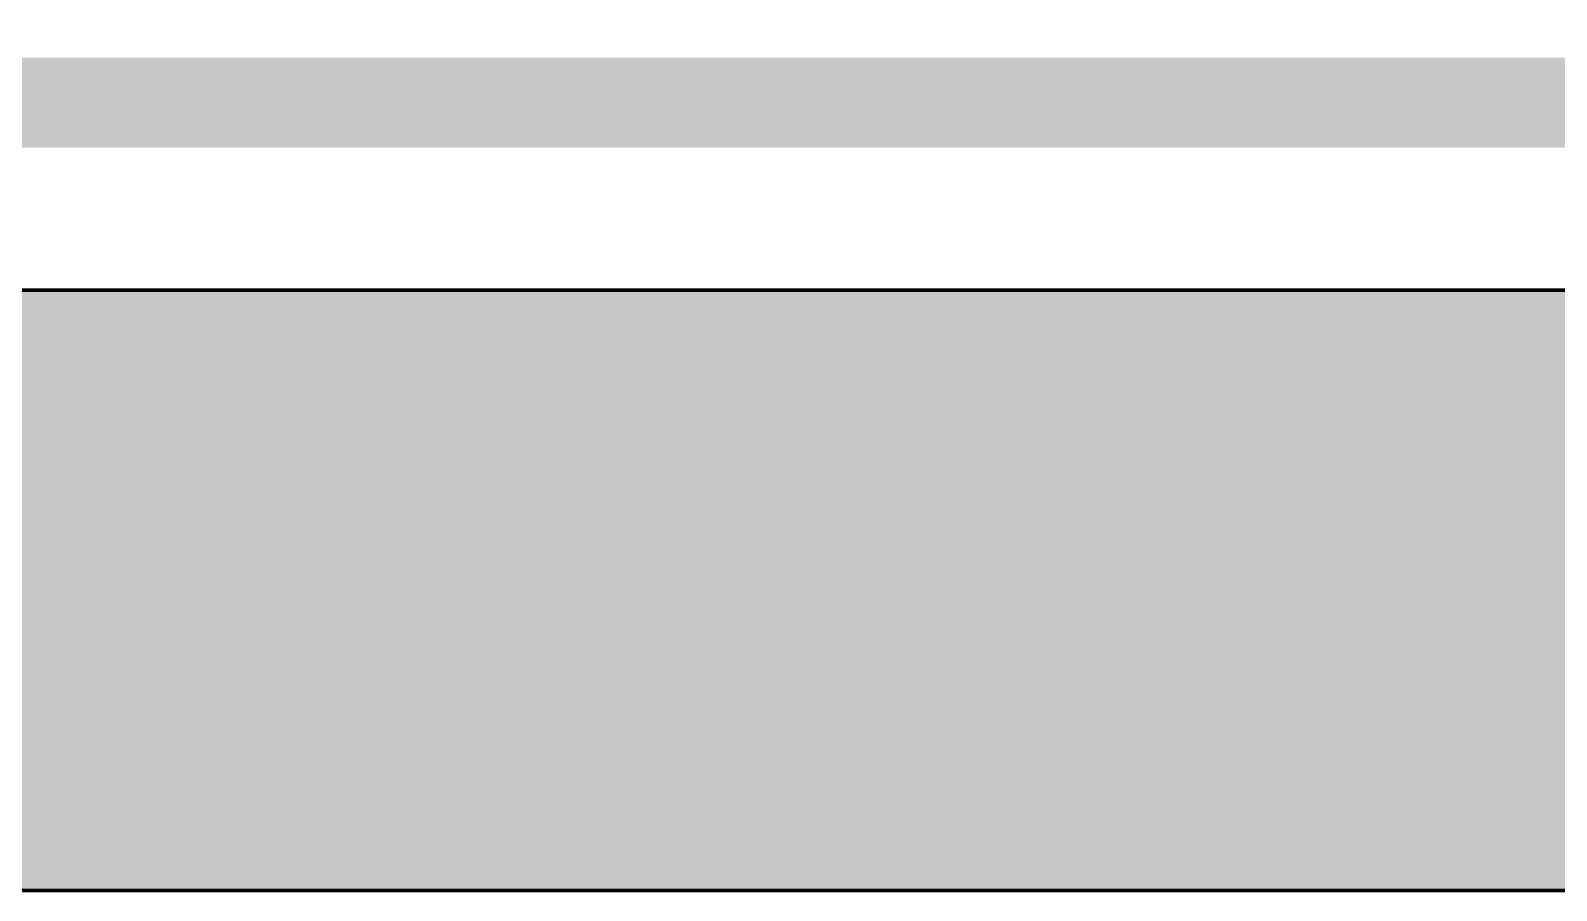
# Model space of a CAD drawing. Header units: millimetres. Extents: x -116965 to 323937, y 291661 to 566926.
# Drawn here: x -48397.9 to -48143.9, y 328239.9 to 328383.1 of the extents above; entities that cross this region are included whole.
import ezdxf

# ---------------------------------------------------------------- set-up
doc = ezdxf.new("R2010")
doc.units = ezdxf.units.MM
doc.layers.get('0').update_dxf_attribs({"lineweight": 18})
doc.layers.add('C00-00-00', color=7, linetype='Continuous')
doc.layers.add('C34-3A-40', color=7, linetype='Continuous', true_color=0x343a40)
doc.layers.add('C62-64-69', color=7, linetype='Continuous', true_color=0x626469)

msp = doc.modelspace()

# ---------------------------------------------------------------- hatches: boundary and pattern name
at = {"layer": 'C34-3A-40'}
h = msp.add_hatch(color=256, dxfattribs=at)
h.dxf.hatch_style = 2
h.paths.add_polyline_path([(-48631.290343, 328339.849361), (-47931.388048, 328339.849361), (-47931.388048, 328239.863317), (-48631.290343, 328239.863317)])
at = {"layer": 'C62-64-69'}
h = msp.add_hatch(color=256, dxfattribs=at)
h.dxf.hatch_style = 2
h.paths.add_polyline_path([(-48407.321608, 328330.850618), (-48375.326073, 328330.850618), (-48375.326073, 328323.851592), (-48407.321608, 328323.851592)])
h = msp.add_hatch(color=256, dxfattribs=at)
h.dxf.hatch_style = 2
h.paths.add_polyline_path([(-48407.321608, 328330.850618), (-48375.326073, 328330.850618), (-48375.326073, 328323.851592), (-48407.321608, 328323.851592)])
h = msp.add_hatch(color=256, dxfattribs=at)
h.dxf.hatch_style = 2
h.paths.add_polyline_path([(-48375.326073, 328330.850618), (-48343.330543, 328330.850618), (-48343.330543, 328323.851592), (-48375.326073, 328323.851592)])
h = msp.add_hatch(color=256, dxfattribs=at)
h.dxf.hatch_style = 2
h.paths.add_polyline_path([(-48343.330543, 328330.850618), (-48311.335008, 328330.850618), (-48311.335008, 328323.851592), (-48343.330543, 328323.851592)])
h = msp.add_hatch(color=256, dxfattribs=at)
h.dxf.hatch_style = 2
h.paths.add_polyline_path([(-48343.330543, 328330.850618), (-48311.335008, 328330.850618), (-48311.335008, 328323.851592), (-48343.330543, 328323.851592)])
h = msp.add_hatch(color=256, dxfattribs=at)
h.dxf.hatch_style = 2
h.paths.add_polyline_path([(-48311.335008, 328330.850618), (-48279.339473, 328330.850618), (-48279.339473, 328323.851592), (-48311.335008, 328323.851592)])
h = msp.add_hatch(color=256, dxfattribs=at)
h.dxf.hatch_style = 2
h.paths.add_polyline_path([(-48311.335008, 328330.850618), (-48279.339473, 328330.850618), (-48279.339473, 328323.851592), (-48311.335008, 328323.851592)])
h = msp.add_hatch(color=256, dxfattribs=at)
h.dxf.hatch_style = 2
h.paths.add_polyline_path([(-48279.339473, 328330.850618), (-48247.343943, 328330.850618), (-48247.343943, 328323.851592), (-48279.339473, 328323.851592)])
h = msp.add_hatch(color=256, dxfattribs=at)
h.dxf.hatch_style = 2
h.paths.add_polyline_path([(-48279.339473, 328330.850618), (-48247.343943, 328330.850618), (-48247.343943, 328323.851592), (-48279.339473, 328323.851592)])
h = msp.add_hatch(color=256, dxfattribs=at)
h.dxf.hatch_style = 2
h.paths.add_polyline_path([(-48247.343943, 328330.850618), (-48215.348408, 328330.850618), (-48215.348408, 328323.851592), (-48247.343943, 328323.851592)])
h = msp.add_hatch(color=256, dxfattribs=at)
h.dxf.hatch_style = 2
h.paths.add_polyline_path([(-48247.343943, 328330.850618), (-48215.348408, 328330.850618), (-48215.348408, 328323.851592), (-48247.343943, 328323.851592)])
h = msp.add_hatch(color=256, dxfattribs=at)
h.dxf.hatch_style = 2
h.paths.add_polyline_path([(-48215.348408, 328330.850618), (-48183.352873, 328330.850618), (-48183.352873, 328323.851592), (-48215.348408, 328323.851592)])
h = msp.add_hatch(color=256, dxfattribs=at)
h.dxf.hatch_style = 2
h.paths.add_polyline_path([(-48183.352873, 328330.850618), (-48151.357343, 328330.850618), (-48151.357343, 328323.851592), (-48183.352873, 328323.851592)])
h = msp.add_hatch(color=256, dxfattribs=at)
h.dxf.hatch_style = 2
h.paths.add_polyline_path([(-48183.352873, 328330.850618), (-48151.357343, 328330.850618), (-48151.357343, 328323.851592), (-48183.352873, 328323.851592)])
h = msp.add_hatch(color=256, dxfattribs=at)
h.dxf.hatch_style = 2
h.paths.add_polyline_path([(-48151.357343, 328330.850618), (-48119.361808, 328330.850618), (-48119.361808, 328323.851592), (-48151.357343, 328323.851592)])
h = msp.add_hatch(color=256, dxfattribs=at)
h.dxf.hatch_style = 2
h.paths.add_polyline_path([(-48151.357343, 328330.850618), (-48119.361808, 328330.850618), (-48119.361808, 328323.851592), (-48151.357343, 328323.851592)])
h = msp.add_hatch(color=256, dxfattribs=at)
h.dxf.hatch_style = 2
h.paths.add_polyline_path([(-48407.321608, 328323.851592), (-48375.326073, 328323.851592), (-48375.326073, 328321.851874), (-48407.321608, 328321.851874)])
h = msp.add_hatch(color=256, dxfattribs=at)
h.dxf.hatch_style = 2
h.paths.add_polyline_path([(-48407.321608, 328323.851592), (-48375.326073, 328323.851592), (-48375.326073, 328321.851874), (-48407.321608, 328321.851874)])
h = msp.add_hatch(color=256, dxfattribs=at)
h.dxf.hatch_style = 2
h.paths.add_polyline_path([(-48407.321608, 328321.851874), (-48375.326073, 328321.851874), (-48375.326073, 328314.852848), (-48407.321608, 328314.852848)])
h = msp.add_hatch(color=256, dxfattribs=at)
h.dxf.hatch_style = 2
h.paths.add_polyline_path([(-48407.321608, 328321.851874), (-48375.326073, 328321.851874), (-48375.326073, 328314.852848), (-48407.321608, 328314.852848)])
h = msp.add_hatch(color=256, dxfattribs=at)
h.dxf.hatch_style = 2
h.paths.add_polyline_path([(-48375.326073, 328323.851592), (-48343.330543, 328323.851592), (-48343.330543, 328321.851874), (-48375.326073, 328321.851874)])
h = msp.add_hatch(color=256, dxfattribs=at)
h.dxf.hatch_style = 2
h.paths.add_polyline_path([(-48375.326073, 328321.851874), (-48343.330543, 328321.851874), (-48343.330543, 328314.852848), (-48375.326073, 328314.852848)])
h = msp.add_hatch(color=256, dxfattribs=at)
h.dxf.hatch_style = 2
h.paths.add_polyline_path([(-48343.330543, 328323.851592), (-48311.335008, 328323.851592), (-48311.335008, 328321.851874), (-48343.330543, 328321.851874)])
h = msp.add_hatch(color=256, dxfattribs=at)
h.dxf.hatch_style = 2
h.paths.add_polyline_path([(-48343.330543, 328323.851592), (-48311.335008, 328323.851592), (-48311.335008, 328321.851874), (-48343.330543, 328321.851874)])
h = msp.add_hatch(color=256, dxfattribs=at)
h.dxf.hatch_style = 2
h.paths.add_polyline_path([(-48343.330543, 328321.851874), (-48311.335008, 328321.851874), (-48311.335008, 328314.852848), (-48343.330543, 328314.852848)])
h = msp.add_hatch(color=256, dxfattribs=at)
h.dxf.hatch_style = 2
h.paths.add_polyline_path([(-48343.330543, 328321.851874), (-48311.335008, 328321.851874), (-48311.335008, 328314.852848), (-48343.330543, 328314.852848)])
h = msp.add_hatch(color=256, dxfattribs=at)
h.dxf.hatch_style = 2
h.paths.add_polyline_path([(-48311.335008, 328323.851592), (-48279.339473, 328323.851592), (-48279.339473, 328321.851874), (-48311.335008, 328321.851874)])
h = msp.add_hatch(color=256, dxfattribs=at)
h.dxf.hatch_style = 2
h.paths.add_polyline_path([(-48311.335008, 328323.851592), (-48279.339473, 328323.851592), (-48279.339473, 328321.851874), (-48311.335008, 328321.851874)])
h = msp.add_hatch(color=256, dxfattribs=at)
h.dxf.hatch_style = 2
h.paths.add_polyline_path([(-48311.335008, 328321.851874), (-48279.339473, 328321.851874), (-48279.339473, 328314.852848), (-48311.335008, 328314.852848)])
h = msp.add_hatch(color=256, dxfattribs=at)
h.dxf.hatch_style = 2
h.paths.add_polyline_path([(-48311.335008, 328321.851874), (-48279.339473, 328321.851874), (-48279.339473, 328314.852848), (-48311.335008, 328314.852848)])
h = msp.add_hatch(color=256, dxfattribs=at)
h.dxf.hatch_style = 2
h.paths.add_polyline_path([(-48279.339473, 328323.851592), (-48247.343943, 328323.851592), (-48247.343943, 328321.851874), (-48279.339473, 328321.851874)])
h = msp.add_hatch(color=256, dxfattribs=at)
h.dxf.hatch_style = 2
h.paths.add_polyline_path([(-48279.339473, 328323.851592), (-48247.343943, 328323.851592), (-48247.343943, 328321.851874), (-48279.339473, 328321.851874)])
h = msp.add_hatch(color=256, dxfattribs=at)
h.dxf.hatch_style = 2
h.paths.add_polyline_path([(-48279.339473, 328321.851874), (-48247.343943, 328321.851874), (-48247.343943, 328314.852848), (-48279.339473, 328314.852848)])
h = msp.add_hatch(color=256, dxfattribs=at)
h.dxf.hatch_style = 2
h.paths.add_polyline_path([(-48279.339473, 328321.851874), (-48247.343943, 328321.851874), (-48247.343943, 328314.852848), (-48279.339473, 328314.852848)])
h = msp.add_hatch(color=256, dxfattribs=at)
h.dxf.hatch_style = 2
h.paths.add_polyline_path([(-48247.343943, 328323.851592), (-48215.348408, 328323.851592), (-48215.348408, 328321.851874), (-48247.343943, 328321.851874)])
h = msp.add_hatch(color=256, dxfattribs=at)
h.dxf.hatch_style = 2
h.paths.add_polyline_path([(-48247.343943, 328323.851592), (-48215.348408, 328323.851592), (-48215.348408, 328321.851874), (-48247.343943, 328321.851874)])
h = msp.add_hatch(color=256, dxfattribs=at)
h.dxf.hatch_style = 2
h.paths.add_polyline_path([(-48247.343943, 328321.851874), (-48215.348408, 328321.851874), (-48215.348408, 328314.852848), (-48247.343943, 328314.852848)])
h = msp.add_hatch(color=256, dxfattribs=at)
h.dxf.hatch_style = 2
h.paths.add_polyline_path([(-48247.343943, 328321.851874), (-48215.348408, 328321.851874), (-48215.348408, 328314.852848), (-48247.343943, 328314.852848)])
h = msp.add_hatch(color=256, dxfattribs=at)
h.dxf.hatch_style = 2
h.paths.add_polyline_path([(-48215.348408, 328323.851592), (-48183.352873, 328323.851592), (-48183.352873, 328321.851874), (-48215.348408, 328321.851874)])
h = msp.add_hatch(color=256, dxfattribs=at)
h.dxf.hatch_style = 2
h.paths.add_polyline_path([(-48215.348408, 328321.851874), (-48183.352873, 328321.851874), (-48183.352873, 328314.852848), (-48215.348408, 328314.852848)])
h = msp.add_hatch(color=256, dxfattribs=at)
h.dxf.hatch_style = 2
h.paths.add_polyline_path([(-48183.352873, 328323.851592), (-48151.357343, 328323.851592), (-48151.357343, 328321.851874), (-48183.352873, 328321.851874)])
h = msp.add_hatch(color=256, dxfattribs=at)
h.dxf.hatch_style = 2
h.paths.add_polyline_path([(-48183.352873, 328323.851592), (-48151.357343, 328323.851592), (-48151.357343, 328321.851874), (-48183.352873, 328321.851874)])
h = msp.add_hatch(color=256, dxfattribs=at)
h.dxf.hatch_style = 2
h.paths.add_polyline_path([(-48183.352873, 328321.851874), (-48151.357343, 328321.851874), (-48151.357343, 328314.852848), (-48183.352873, 328314.852848)])
h = msp.add_hatch(color=256, dxfattribs=at)
h.dxf.hatch_style = 2
h.paths.add_polyline_path([(-48183.352873, 328321.851874), (-48151.357343, 328321.851874), (-48151.357343, 328314.852848), (-48183.352873, 328314.852848)])
h = msp.add_hatch(color=256, dxfattribs=at)
h.dxf.hatch_style = 2
h.paths.add_polyline_path([(-48151.357343, 328323.851592), (-48119.361808, 328323.851592), (-48119.361808, 328321.851874), (-48151.357343, 328321.851874)])
h = msp.add_hatch(color=256, dxfattribs=at)
h.dxf.hatch_style = 2
h.paths.add_polyline_path([(-48151.357343, 328323.851592), (-48119.361808, 328323.851592), (-48119.361808, 328321.851874), (-48151.357343, 328321.851874)])
h = msp.add_hatch(color=256, dxfattribs=at)
h.dxf.hatch_style = 2
h.paths.add_polyline_path([(-48151.357343, 328321.851874), (-48119.361808, 328321.851874), (-48119.361808, 328314.852848), (-48151.357343, 328314.852848)])
h = msp.add_hatch(color=256, dxfattribs=at)
h.dxf.hatch_style = 2
h.paths.add_polyline_path([(-48151.357343, 328321.851874), (-48119.361808, 328321.851874), (-48119.361808, 328314.852848), (-48151.357343, 328314.852848)])
h = msp.add_hatch(color=256, dxfattribs=at)
h.dxf.hatch_style = 2
h.paths.add_polyline_path([(-48407.321608, 328314.852848), (-48375.326073, 328314.852848), (-48375.326073, 328312.85313), (-48407.321608, 328312.85313)])
h = msp.add_hatch(color=256, dxfattribs=at)
h.dxf.hatch_style = 2
h.paths.add_polyline_path([(-48407.321608, 328314.852848), (-48375.326073, 328314.852848), (-48375.326073, 328312.85313), (-48407.321608, 328312.85313)])
h = msp.add_hatch(color=256, dxfattribs=at)
h.dxf.hatch_style = 2
h.paths.add_polyline_path([(-48375.326073, 328314.852848), (-48343.330543, 328314.852848), (-48343.330543, 328312.85313), (-48375.326073, 328312.85313)])
h = msp.add_hatch(color=256, dxfattribs=at)
h.dxf.hatch_style = 2
h.paths.add_polyline_path([(-48343.330543, 328314.852848), (-48311.335008, 328314.852848), (-48311.335008, 328312.85313), (-48343.330543, 328312.85313)])
h = msp.add_hatch(color=256, dxfattribs=at)
h.dxf.hatch_style = 2
h.paths.add_polyline_path([(-48343.330543, 328314.852848), (-48311.335008, 328314.852848), (-48311.335008, 328312.85313), (-48343.330543, 328312.85313)])
h = msp.add_hatch(color=256, dxfattribs=at)
h.dxf.hatch_style = 2
h.paths.add_polyline_path([(-48311.335008, 328314.852848), (-48279.339473, 328314.852848), (-48279.339473, 328312.85313), (-48311.335008, 328312.85313)])
h = msp.add_hatch(color=256, dxfattribs=at)
h.dxf.hatch_style = 2
h.paths.add_polyline_path([(-48311.335008, 328314.852848), (-48279.339473, 328314.852848), (-48279.339473, 328312.85313), (-48311.335008, 328312.85313)])
h = msp.add_hatch(color=256, dxfattribs=at)
h.dxf.hatch_style = 2
h.paths.add_polyline_path([(-48279.339473, 328314.852848), (-48247.343943, 328314.852848), (-48247.343943, 328312.85313), (-48279.339473, 328312.85313)])
h = msp.add_hatch(color=256, dxfattribs=at)
h.dxf.hatch_style = 2
h.paths.add_polyline_path([(-48279.339473, 328314.852848), (-48247.343943, 328314.852848), (-48247.343943, 328312.85313), (-48279.339473, 328312.85313)])
h = msp.add_hatch(color=256, dxfattribs=at)
h.dxf.hatch_style = 2
h.paths.add_polyline_path([(-48247.343943, 328314.852848), (-48215.348408, 328314.852848), (-48215.348408, 328312.85313), (-48247.343943, 328312.85313)])
h = msp.add_hatch(color=256, dxfattribs=at)
h.dxf.hatch_style = 2
h.paths.add_polyline_path([(-48247.343943, 328314.852848), (-48215.348408, 328314.852848), (-48215.348408, 328312.85313), (-48247.343943, 328312.85313)])
h = msp.add_hatch(color=256, dxfattribs=at)
h.dxf.hatch_style = 2
h.paths.add_polyline_path([(-48215.348408, 328314.852848), (-48183.352873, 328314.852848), (-48183.352873, 328312.85313), (-48215.348408, 328312.85313)])
h = msp.add_hatch(color=256, dxfattribs=at)
h.dxf.hatch_style = 2
h.paths.add_polyline_path([(-48183.352873, 328314.852848), (-48151.357343, 328314.852848), (-48151.357343, 328312.85313), (-48183.352873, 328312.85313)])
h = msp.add_hatch(color=256, dxfattribs=at)
h.dxf.hatch_style = 2
h.paths.add_polyline_path([(-48183.352873, 328314.852848), (-48151.357343, 328314.852848), (-48151.357343, 328312.85313), (-48183.352873, 328312.85313)])
h = msp.add_hatch(color=256, dxfattribs=at)
h.dxf.hatch_style = 2
h.paths.add_polyline_path([(-48151.357343, 328314.852848), (-48119.361808, 328314.852848), (-48119.361808, 328312.85313), (-48151.357343, 328312.85313)])
h = msp.add_hatch(color=256, dxfattribs=at)
h.dxf.hatch_style = 2
h.paths.add_polyline_path([(-48151.357343, 328314.852848), (-48119.361808, 328314.852848), (-48119.361808, 328312.85313), (-48151.357343, 328312.85313)])
h = msp.add_hatch(color=256, dxfattribs=at)
h.dxf.hatch_style = 2
h.paths.add_polyline_path([(-48407.321608, 328312.85313), (-48375.326073, 328312.85313), (-48375.326073, 328305.854105), (-48407.321608, 328305.854105)])
h = msp.add_hatch(color=256, dxfattribs=at)
h.dxf.hatch_style = 2
h.paths.add_polyline_path([(-48407.321608, 328312.85313), (-48375.326073, 328312.85313), (-48375.326073, 328305.854105), (-48407.321608, 328305.854105)])
h = msp.add_hatch(color=256, dxfattribs=at)
h.dxf.hatch_style = 2
h.paths.add_polyline_path([(-48375.326073, 328312.85313), (-48343.330543, 328312.85313), (-48343.330543, 328305.854105), (-48375.326073, 328305.854105)])
h = msp.add_hatch(color=256, dxfattribs=at)
h.dxf.hatch_style = 2
h.paths.add_polyline_path([(-48343.330543, 328312.85313), (-48311.335008, 328312.85313), (-48311.335008, 328305.854105), (-48343.330543, 328305.854105)])
h = msp.add_hatch(color=256, dxfattribs=at)
h.dxf.hatch_style = 2
h.paths.add_polyline_path([(-48343.330543, 328312.85313), (-48311.335008, 328312.85313), (-48311.335008, 328305.854105), (-48343.330543, 328305.854105)])
h = msp.add_hatch(color=256, dxfattribs=at)
h.dxf.hatch_style = 2
h.paths.add_polyline_path([(-48311.335008, 328312.85313), (-48279.339473, 328312.85313), (-48279.339473, 328305.854105), (-48311.335008, 328305.854105)])
h = msp.add_hatch(color=256, dxfattribs=at)
h.dxf.hatch_style = 2
h.paths.add_polyline_path([(-48311.335008, 328312.85313), (-48279.339473, 328312.85313), (-48279.339473, 328305.854105), (-48311.335008, 328305.854105)])
h = msp.add_hatch(color=256, dxfattribs=at)
h.dxf.hatch_style = 2
h.paths.add_polyline_path([(-48279.339473, 328312.85313), (-48247.343943, 328312.85313), (-48247.343943, 328305.854105), (-48279.339473, 328305.854105)])
h = msp.add_hatch(color=256, dxfattribs=at)
h.dxf.hatch_style = 2
h.paths.add_polyline_path([(-48279.339473, 328312.85313), (-48247.343943, 328312.85313), (-48247.343943, 328305.854105), (-48279.339473, 328305.854105)])
h = msp.add_hatch(color=256, dxfattribs=at)
h.dxf.hatch_style = 2
h.paths.add_polyline_path([(-48247.343943, 328312.85313), (-48215.348408, 328312.85313), (-48215.348408, 328305.854105), (-48247.343943, 328305.854105)])
h = msp.add_hatch(color=256, dxfattribs=at)
h.dxf.hatch_style = 2
h.paths.add_polyline_path([(-48247.343943, 328312.85313), (-48215.348408, 328312.85313), (-48215.348408, 328305.854105), (-48247.343943, 328305.854105)])
h = msp.add_hatch(color=256, dxfattribs=at)
h.dxf.hatch_style = 2
h.paths.add_polyline_path([(-48215.348408, 328312.85313), (-48183.352873, 328312.85313), (-48183.352873, 328305.854105), (-48215.348408, 328305.854105)])
h = msp.add_hatch(color=256, dxfattribs=at)
h.dxf.hatch_style = 2
h.paths.add_polyline_path([(-48183.352873, 328312.85313), (-48151.357343, 328312.85313), (-48151.357343, 328305.854105), (-48183.352873, 328305.854105)])
h = msp.add_hatch(color=256, dxfattribs=at)
h.dxf.hatch_style = 2
h.paths.add_polyline_path([(-48183.352873, 328312.85313), (-48151.357343, 328312.85313), (-48151.357343, 328305.854105), (-48183.352873, 328305.854105)])
h = msp.add_hatch(color=256, dxfattribs=at)
h.dxf.hatch_style = 2
h.paths.add_polyline_path([(-48151.357343, 328312.85313), (-48119.361808, 328312.85313), (-48119.361808, 328305.854105), (-48151.357343, 328305.854105)])
h = msp.add_hatch(color=256, dxfattribs=at)
h.dxf.hatch_style = 2
h.paths.add_polyline_path([(-48151.357343, 328312.85313), (-48119.361808, 328312.85313), (-48119.361808, 328305.854105), (-48151.357343, 328305.854105)])
h = msp.add_hatch(color=256, dxfattribs=at)
h.dxf.hatch_style = 2
h.paths.add_polyline_path([(-48407.321608, 328305.854105), (-48375.326073, 328305.854105), (-48375.326073, 328303.854386), (-48407.321608, 328303.854386)])
h = msp.add_hatch(color=256, dxfattribs=at)
h.dxf.hatch_style = 2
h.paths.add_polyline_path([(-48407.321608, 328305.854105), (-48375.326073, 328305.854105), (-48375.326073, 328303.854386), (-48407.321608, 328303.854386)])
h = msp.add_hatch(color=256, dxfattribs=at)
h.dxf.hatch_style = 2
h.paths.add_polyline_path([(-48375.326073, 328305.854105), (-48343.330543, 328305.854105), (-48343.330543, 328303.854386), (-48375.326073, 328303.854386)])
h = msp.add_hatch(color=256, dxfattribs=at)
h.dxf.hatch_style = 2
h.paths.add_polyline_path([(-48343.330543, 328305.854105), (-48311.335008, 328305.854105), (-48311.335008, 328303.854386), (-48343.330543, 328303.854386)])
h = msp.add_hatch(color=256, dxfattribs=at)
h.dxf.hatch_style = 2
h.paths.add_polyline_path([(-48343.330543, 328305.854105), (-48311.335008, 328305.854105), (-48311.335008, 328303.854386), (-48343.330543, 328303.854386)])
h = msp.add_hatch(color=256, dxfattribs=at)
h.dxf.hatch_style = 2
h.paths.add_polyline_path([(-48311.335008, 328305.854105), (-48279.339473, 328305.854105), (-48279.339473, 328303.854386), (-48311.335008, 328303.854386)])
h = msp.add_hatch(color=256, dxfattribs=at)
h.dxf.hatch_style = 2
h.paths.add_polyline_path([(-48311.335008, 328305.854105), (-48279.339473, 328305.854105), (-48279.339473, 328303.854386), (-48311.335008, 328303.854386)])
h = msp.add_hatch(color=256, dxfattribs=at)
h.dxf.hatch_style = 2
h.paths.add_polyline_path([(-48279.339473, 328305.854105), (-48247.343943, 328305.854105), (-48247.343943, 328303.854386), (-48279.339473, 328303.854386)])
h = msp.add_hatch(color=256, dxfattribs=at)
h.dxf.hatch_style = 2
h.paths.add_polyline_path([(-48279.339473, 328305.854105), (-48247.343943, 328305.854105), (-48247.343943, 328303.854386), (-48279.339473, 328303.854386)])
h = msp.add_hatch(color=256, dxfattribs=at)
h.dxf.hatch_style = 2
h.paths.add_polyline_path([(-48247.343943, 328305.854105), (-48215.348408, 328305.854105), (-48215.348408, 328303.854386), (-48247.343943, 328303.854386)])
h = msp.add_hatch(color=256, dxfattribs=at)
h.dxf.hatch_style = 2
h.paths.add_polyline_path([(-48247.343943, 328305.854105), (-48215.348408, 328305.854105), (-48215.348408, 328303.854386), (-48247.343943, 328303.854386)])
h = msp.add_hatch(color=256, dxfattribs=at)
h.dxf.hatch_style = 2
h.paths.add_polyline_path([(-48215.348408, 328305.854105), (-48183.352873, 328305.854105), (-48183.352873, 328303.854386), (-48215.348408, 328303.854386)])
h = msp.add_hatch(color=256, dxfattribs=at)
h.dxf.hatch_style = 2
h.paths.add_polyline_path([(-48183.352873, 328305.854105), (-48151.357343, 328305.854105), (-48151.357343, 328303.854386), (-48183.352873, 328303.854386)])
h = msp.add_hatch(color=256, dxfattribs=at)
h.dxf.hatch_style = 2
h.paths.add_polyline_path([(-48183.352873, 328305.854105), (-48151.357343, 328305.854105), (-48151.357343, 328303.854386), (-48183.352873, 328303.854386)])
h = msp.add_hatch(color=256, dxfattribs=at)
h.dxf.hatch_style = 2
h.paths.add_polyline_path([(-48151.357343, 328305.854105), (-48119.361808, 328305.854105), (-48119.361808, 328303.854386), (-48151.357343, 328303.854386)])
h = msp.add_hatch(color=256, dxfattribs=at)
h.dxf.hatch_style = 2
h.paths.add_polyline_path([(-48151.357343, 328305.854105), (-48119.361808, 328305.854105), (-48119.361808, 328303.854386), (-48151.357343, 328303.854386)])
h = msp.add_hatch(color=256, dxfattribs=at)
h.dxf.hatch_style = 2
h.paths.add_polyline_path([(-48407.321608, 328303.854386), (-48375.326073, 328303.854386), (-48375.326073, 328296.855361), (-48407.321608, 328296.855361)])
h = msp.add_hatch(color=256, dxfattribs=at)
h.dxf.hatch_style = 2
h.paths.add_polyline_path([(-48407.321608, 328303.854386), (-48375.326073, 328303.854386), (-48375.326073, 328296.855361), (-48407.321608, 328296.855361)])
h = msp.add_hatch(color=256, dxfattribs=at)
h.dxf.hatch_style = 2
h.paths.add_polyline_path([(-48375.326073, 328303.854386), (-48343.330543, 328303.854386), (-48343.330543, 328296.855361), (-48375.326073, 328296.855361)])
h = msp.add_hatch(color=256, dxfattribs=at)
h.dxf.hatch_style = 2
h.paths.add_polyline_path([(-48343.330543, 328303.854386), (-48311.335008, 328303.854386), (-48311.335008, 328296.855361), (-48343.330543, 328296.855361)])
h = msp.add_hatch(color=256, dxfattribs=at)
h.dxf.hatch_style = 2
h.paths.add_polyline_path([(-48343.330543, 328303.854386), (-48311.335008, 328303.854386), (-48311.335008, 328296.855361), (-48343.330543, 328296.855361)])
h = msp.add_hatch(color=256, dxfattribs=at)
h.dxf.hatch_style = 2
h.paths.add_polyline_path([(-48311.335008, 328303.854386), (-48279.339473, 328303.854386), (-48279.339473, 328296.855361), (-48311.335008, 328296.855361)])
h = msp.add_hatch(color=256, dxfattribs=at)
h.dxf.hatch_style = 2
h.paths.add_polyline_path([(-48311.335008, 328303.854386), (-48279.339473, 328303.854386), (-48279.339473, 328296.855361), (-48311.335008, 328296.855361)])
h = msp.add_hatch(color=256, dxfattribs=at)
h.dxf.hatch_style = 2
h.paths.add_polyline_path([(-48279.339473, 328303.854386), (-48247.343943, 328303.854386), (-48247.343943, 328296.855361), (-48279.339473, 328296.855361)])
h = msp.add_hatch(color=256, dxfattribs=at)
h.dxf.hatch_style = 2
h.paths.add_polyline_path([(-48279.339473, 328303.854386), (-48247.343943, 328303.854386), (-48247.343943, 328296.855361), (-48279.339473, 328296.855361)])
h = msp.add_hatch(color=256, dxfattribs=at)
h.dxf.hatch_style = 2
h.paths.add_polyline_path([(-48247.343943, 328303.854386), (-48215.348408, 328303.854386), (-48215.348408, 328296.855361), (-48247.343943, 328296.855361)])
h = msp.add_hatch(color=256, dxfattribs=at)
h.dxf.hatch_style = 2
h.paths.add_polyline_path([(-48247.343943, 328303.854386), (-48215.348408, 328303.854386), (-48215.348408, 328296.855361), (-48247.343943, 328296.855361)])
h = msp.add_hatch(color=256, dxfattribs=at)
h.dxf.hatch_style = 2
h.paths.add_polyline_path([(-48215.348408, 328303.854386), (-48183.352873, 328303.854386), (-48183.352873, 328296.855361), (-48215.348408, 328296.855361)])
h = msp.add_hatch(color=256, dxfattribs=at)
h.dxf.hatch_style = 2
h.paths.add_polyline_path([(-48183.352873, 328303.854386), (-48151.357343, 328303.854386), (-48151.357343, 328296.855361), (-48183.352873, 328296.855361)])
h = msp.add_hatch(color=256, dxfattribs=at)
h.dxf.hatch_style = 2
h.paths.add_polyline_path([(-48183.352873, 328303.854386), (-48151.357343, 328303.854386), (-48151.357343, 328296.855361), (-48183.352873, 328296.855361)])
h = msp.add_hatch(color=256, dxfattribs=at)
h.dxf.hatch_style = 2
h.paths.add_polyline_path([(-48151.357343, 328303.854386), (-48119.361808, 328303.854386), (-48119.361808, 328296.855361), (-48151.357343, 328296.855361)])
h = msp.add_hatch(color=256, dxfattribs=at)
h.dxf.hatch_style = 2
h.paths.add_polyline_path([(-48151.357343, 328303.854386), (-48119.361808, 328303.854386), (-48119.361808, 328296.855361), (-48151.357343, 328296.855361)])
h = msp.add_hatch(color=256, dxfattribs=at)
h.dxf.hatch_style = 2
h.paths.add_polyline_path([(-48407.321608, 328296.855361), (-48375.326073, 328296.855361), (-48375.326073, 328294.855643), (-48407.321608, 328294.855643)])
h = msp.add_hatch(color=256, dxfattribs=at)
h.dxf.hatch_style = 2
h.paths.add_polyline_path([(-48407.321608, 328296.855361), (-48375.326073, 328296.855361), (-48375.326073, 328294.855643), (-48407.321608, 328294.855643)])
h = msp.add_hatch(color=256, dxfattribs=at)
h.dxf.hatch_style = 2
h.paths.add_polyline_path([(-48375.326073, 328296.855361), (-48343.330543, 328296.855361), (-48343.330543, 328294.855643), (-48375.326073, 328294.855643)])
h = msp.add_hatch(color=256, dxfattribs=at)
h.dxf.hatch_style = 2
h.paths.add_polyline_path([(-48343.330543, 328296.855361), (-48311.335008, 328296.855361), (-48311.335008, 328294.855643), (-48343.330543, 328294.855643)])
h = msp.add_hatch(color=256, dxfattribs=at)
h.dxf.hatch_style = 2
h.paths.add_polyline_path([(-48343.330543, 328296.855361), (-48311.335008, 328296.855361), (-48311.335008, 328294.855643), (-48343.330543, 328294.855643)])
h = msp.add_hatch(color=256, dxfattribs=at)
h.dxf.hatch_style = 2
h.paths.add_polyline_path([(-48311.335008, 328296.855361), (-48279.339473, 328296.855361), (-48279.339473, 328294.855643), (-48311.335008, 328294.855643)])
h = msp.add_hatch(color=256, dxfattribs=at)
h.dxf.hatch_style = 2
h.paths.add_polyline_path([(-48311.335008, 328296.855361), (-48279.339473, 328296.855361), (-48279.339473, 328294.855643), (-48311.335008, 328294.855643)])
h = msp.add_hatch(color=256, dxfattribs=at)
h.dxf.hatch_style = 2
h.paths.add_polyline_path([(-48279.339473, 328296.855361), (-48247.343943, 328296.855361), (-48247.343943, 328294.855643), (-48279.339473, 328294.855643)])
h = msp.add_hatch(color=256, dxfattribs=at)
h.dxf.hatch_style = 2
h.paths.add_polyline_path([(-48279.339473, 328296.855361), (-48247.343943, 328296.855361), (-48247.343943, 328294.855643), (-48279.339473, 328294.855643)])
h = msp.add_hatch(color=256, dxfattribs=at)
h.dxf.hatch_style = 2
h.paths.add_polyline_path([(-48247.343943, 328296.855361), (-48215.348408, 328296.855361), (-48215.348408, 328294.855643), (-48247.343943, 328294.855643)])
h = msp.add_hatch(color=256, dxfattribs=at)
h.dxf.hatch_style = 2
h.paths.add_polyline_path([(-48247.343943, 328296.855361), (-48215.348408, 328296.855361), (-48215.348408, 328294.855643), (-48247.343943, 328294.855643)])
h = msp.add_hatch(color=256, dxfattribs=at)
h.dxf.hatch_style = 2
h.paths.add_polyline_path([(-48215.348408, 328296.855361), (-48183.352873, 328296.855361), (-48183.352873, 328294.855643), (-48215.348408, 328294.855643)])
h = msp.add_hatch(color=256, dxfattribs=at)
h.dxf.hatch_style = 2
h.paths.add_polyline_path([(-48183.352873, 328296.855361), (-48151.357343, 328296.855361), (-48151.357343, 328294.855643), (-48183.352873, 328294.855643)])
h = msp.add_hatch(color=256, dxfattribs=at)
h.dxf.hatch_style = 2
h.paths.add_polyline_path([(-48183.352873, 328296.855361), (-48151.357343, 328296.855361), (-48151.357343, 328294.855643), (-48183.352873, 328294.855643)])
h = msp.add_hatch(color=256, dxfattribs=at)
h.dxf.hatch_style = 2
h.paths.add_polyline_path([(-48151.357343, 328296.855361), (-48119.361808, 328296.855361), (-48119.361808, 328294.855643), (-48151.357343, 328294.855643)])
h = msp.add_hatch(color=256, dxfattribs=at)
h.dxf.hatch_style = 2
h.paths.add_polyline_path([(-48151.357343, 328296.855361), (-48119.361808, 328296.855361), (-48119.361808, 328294.855643), (-48151.357343, 328294.855643)])
h = msp.add_hatch(color=256, dxfattribs=at)
h.dxf.hatch_style = 2
h.paths.add_polyline_path([(-48407.321608, 328294.855643), (-48375.326073, 328294.855643), (-48375.326073, 328287.856617), (-48407.321608, 328287.856617)])
h = msp.add_hatch(color=256, dxfattribs=at)
h.dxf.hatch_style = 2
h.paths.add_polyline_path([(-48407.321608, 328294.855643), (-48375.326073, 328294.855643), (-48375.326073, 328287.856617), (-48407.321608, 328287.856617)])
h = msp.add_hatch(color=256, dxfattribs=at)
h.dxf.hatch_style = 2
h.paths.add_polyline_path([(-48375.326073, 328294.855643), (-48343.330543, 328294.855643), (-48343.330543, 328287.856617), (-48375.326073, 328287.856617)])
h = msp.add_hatch(color=256, dxfattribs=at)
h.dxf.hatch_style = 2
h.paths.add_polyline_path([(-48343.330543, 328294.855643), (-48311.335008, 328294.855643), (-48311.335008, 328287.856617), (-48343.330543, 328287.856617)])
h = msp.add_hatch(color=256, dxfattribs=at)
h.dxf.hatch_style = 2
h.paths.add_polyline_path([(-48343.330543, 328294.855643), (-48311.335008, 328294.855643), (-48311.335008, 328287.856617), (-48343.330543, 328287.856617)])
h = msp.add_hatch(color=256, dxfattribs=at)
h.dxf.hatch_style = 2
h.paths.add_polyline_path([(-48311.335008, 328294.855643), (-48279.339473, 328294.855643), (-48279.339473, 328287.856617), (-48311.335008, 328287.856617)])
h = msp.add_hatch(color=256, dxfattribs=at)
h.dxf.hatch_style = 2
h.paths.add_polyline_path([(-48311.335008, 328294.855643), (-48279.339473, 328294.855643), (-48279.339473, 328287.856617), (-48311.335008, 328287.856617)])
h = msp.add_hatch(color=256, dxfattribs=at)
h.dxf.hatch_style = 2
h.paths.add_polyline_path([(-48279.339473, 328294.855643), (-48247.343943, 328294.855643), (-48247.343943, 328287.856617), (-48279.339473, 328287.856617)])
h = msp.add_hatch(color=256, dxfattribs=at)
h.dxf.hatch_style = 2
h.paths.add_polyline_path([(-48279.339473, 328294.855643), (-48247.343943, 328294.855643), (-48247.343943, 328287.856617), (-48279.339473, 328287.856617)])
h = msp.add_hatch(color=256, dxfattribs=at)
h.dxf.hatch_style = 2
h.paths.add_polyline_path([(-48247.343943, 328294.855643), (-48215.348408, 328294.855643), (-48215.348408, 328287.856617), (-48247.343943, 328287.856617)])
h = msp.add_hatch(color=256, dxfattribs=at)
h.dxf.hatch_style = 2
h.paths.add_polyline_path([(-48247.343943, 328294.855643), (-48215.348408, 328294.855643), (-48215.348408, 328287.856617), (-48247.343943, 328287.856617)])
h = msp.add_hatch(color=256, dxfattribs=at)
h.dxf.hatch_style = 2
h.paths.add_polyline_path([(-48215.348408, 328294.855643), (-48183.352873, 328294.855643), (-48183.352873, 328287.856617), (-48215.348408, 328287.856617)])
h = msp.add_hatch(color=256, dxfattribs=at)
h.dxf.hatch_style = 2
h.paths.add_polyline_path([(-48183.352873, 328294.855643), (-48151.357343, 328294.855643), (-48151.357343, 328287.856617), (-48183.352873, 328287.856617)])
h = msp.add_hatch(color=256, dxfattribs=at)
h.dxf.hatch_style = 2
h.paths.add_polyline_path([(-48183.352873, 328294.855643), (-48151.357343, 328294.855643), (-48151.357343, 328287.856617), (-48183.352873, 328287.856617)])
h = msp.add_hatch(color=256, dxfattribs=at)
h.dxf.hatch_style = 2
h.paths.add_polyline_path([(-48151.357343, 328294.855643), (-48119.361808, 328294.855643), (-48119.361808, 328287.856617), (-48151.357343, 328287.856617)])
h = msp.add_hatch(color=256, dxfattribs=at)
h.dxf.hatch_style = 2
h.paths.add_polyline_path([(-48151.357343, 328294.855643), (-48119.361808, 328294.855643), (-48119.361808, 328287.856617), (-48151.357343, 328287.856617)])
h = msp.add_hatch(color=256, dxfattribs=at)
h.dxf.hatch_style = 2
h.paths.add_polyline_path([(-48407.321608, 328287.856617), (-48375.326073, 328287.856617), (-48375.326073, 328285.856899), (-48407.321608, 328285.856899)])
h = msp.add_hatch(color=256, dxfattribs=at)
h.dxf.hatch_style = 2
h.paths.add_polyline_path([(-48407.321608, 328287.856617), (-48375.326073, 328287.856617), (-48375.326073, 328285.856899), (-48407.321608, 328285.856899)])
h = msp.add_hatch(color=256, dxfattribs=at)
h.dxf.hatch_style = 2
h.paths.add_polyline_path([(-48375.326073, 328287.856617), (-48343.330543, 328287.856617), (-48343.330543, 328285.856899), (-48375.326073, 328285.856899)])
h = msp.add_hatch(color=256, dxfattribs=at)
h.dxf.hatch_style = 2
h.paths.add_polyline_path([(-48343.330543, 328287.856617), (-48311.335008, 328287.856617), (-48311.335008, 328285.856899), (-48343.330543, 328285.856899)])
h = msp.add_hatch(color=256, dxfattribs=at)
h.dxf.hatch_style = 2
h.paths.add_polyline_path([(-48343.330543, 328287.856617), (-48311.335008, 328287.856617), (-48311.335008, 328285.856899), (-48343.330543, 328285.856899)])
h = msp.add_hatch(color=256, dxfattribs=at)
h.dxf.hatch_style = 2
h.paths.add_polyline_path([(-48311.335008, 328287.856617), (-48279.339473, 328287.856617), (-48279.339473, 328285.856899), (-48311.335008, 328285.856899)])
h = msp.add_hatch(color=256, dxfattribs=at)
h.dxf.hatch_style = 2
h.paths.add_polyline_path([(-48311.335008, 328287.856617), (-48279.339473, 328287.856617), (-48279.339473, 328285.856899), (-48311.335008, 328285.856899)])
h = msp.add_hatch(color=256, dxfattribs=at)
h.dxf.hatch_style = 2
h.paths.add_polyline_path([(-48279.339473, 328287.856617), (-48247.343943, 328287.856617), (-48247.343943, 328285.856899), (-48279.339473, 328285.856899)])
h = msp.add_hatch(color=256, dxfattribs=at)
h.dxf.hatch_style = 2
h.paths.add_polyline_path([(-48279.339473, 328287.856617), (-48247.343943, 328287.856617), (-48247.343943, 328285.856899), (-48279.339473, 328285.856899)])
h = msp.add_hatch(color=256, dxfattribs=at)
h.dxf.hatch_style = 2
h.paths.add_polyline_path([(-48247.343943, 328287.856617), (-48215.348408, 328287.856617), (-48215.348408, 328285.856899), (-48247.343943, 328285.856899)])
h = msp.add_hatch(color=256, dxfattribs=at)
h.dxf.hatch_style = 2
h.paths.add_polyline_path([(-48247.343943, 328287.856617), (-48215.348408, 328287.856617), (-48215.348408, 328285.856899), (-48247.343943, 328285.856899)])
h = msp.add_hatch(color=256, dxfattribs=at)
h.dxf.hatch_style = 2
h.paths.add_polyline_path([(-48215.348408, 328287.856617), (-48183.352873, 328287.856617), (-48183.352873, 328285.856899), (-48215.348408, 328285.856899)])
h = msp.add_hatch(color=256, dxfattribs=at)
h.dxf.hatch_style = 2
h.paths.add_polyline_path([(-48183.352873, 328287.856617), (-48151.357343, 328287.856617), (-48151.357343, 328285.856899), (-48183.352873, 328285.856899)])
h = msp.add_hatch(color=256, dxfattribs=at)
h.dxf.hatch_style = 2
h.paths.add_polyline_path([(-48183.352873, 328287.856617), (-48151.357343, 328287.856617), (-48151.357343, 328285.856899), (-48183.352873, 328285.856899)])
h = msp.add_hatch(color=256, dxfattribs=at)
h.dxf.hatch_style = 2
h.paths.add_polyline_path([(-48151.357343, 328287.856617), (-48119.361808, 328287.856617), (-48119.361808, 328285.856899), (-48151.357343, 328285.856899)])
h = msp.add_hatch(color=256, dxfattribs=at)
h.dxf.hatch_style = 2
h.paths.add_polyline_path([(-48151.357343, 328287.856617), (-48119.361808, 328287.856617), (-48119.361808, 328285.856899), (-48151.357343, 328285.856899)])

# ---------------------------------------------------------------- linework, layer by layer
at = {"color": 1, "lineweight": -3, "ltscale": 5, "const_width": 15}
msp.add_lwpolyline([(-49182.400662, 328371.063101), (-47019.613368, 328371.063101), (-47019.613368, 329439.184138), (-46131.639302, 329439.184138)], dxfattribs=at)
at = {"layer": 'C00-00-00', "lineweight": 211}
for points in [[(-48631.290343, 330439.556236), (-47931.388048, 330439.556236), (-47931.388048, 328239.863317), (-48631.290343, 328239.863317)], [(-48631.290343, 328339.849361), (-47931.388048, 328339.849361), (-47931.388048, 328239.863317), (-48631.290343, 328239.863317)]]:
    msp.add_lwpolyline(points, close=True, dxfattribs=at)
at = {"layer": 'C00-00-00', "lineweight": 100}
msp.add_lwpolyline([(-48631.290343, 330339.570192), (-47931.388048, 330339.570192), (-47931.388048, 328339.849361), (-48631.290343, 328339.849361)], close=True, dxfattribs=at)

doc.saveas('drawing.dxf')
